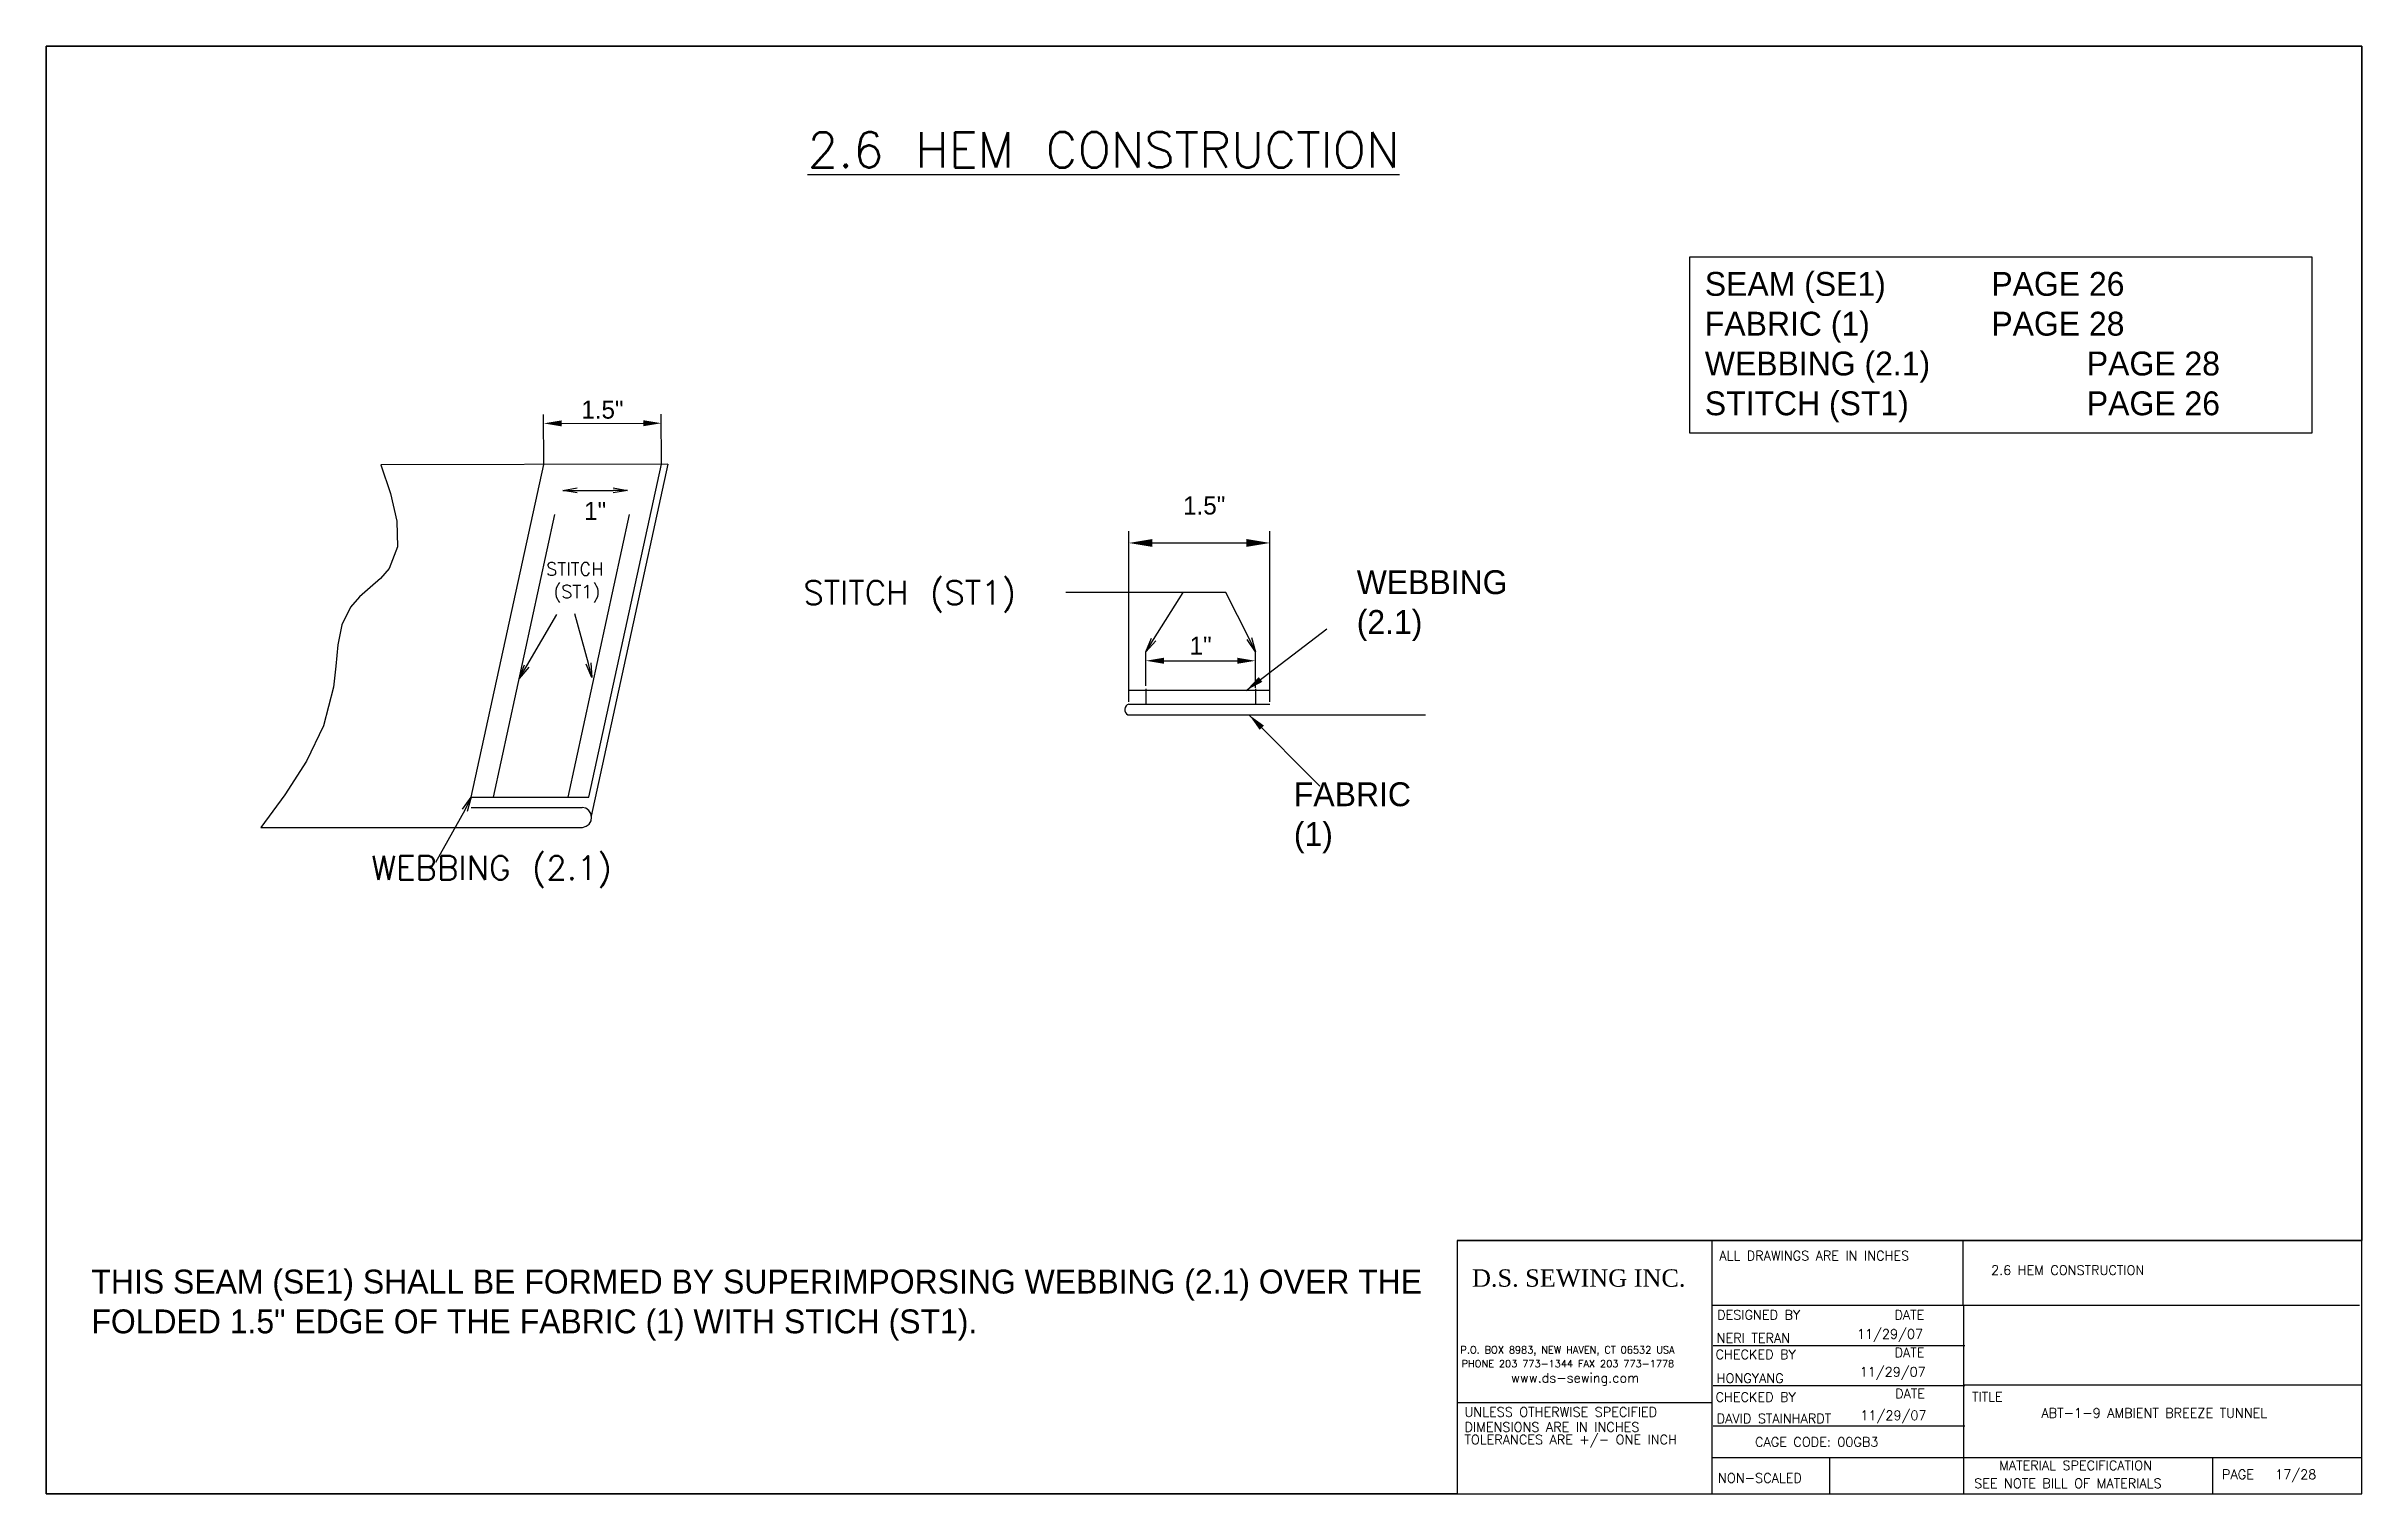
# Paper-space layout 'P17' of a CAD drawing. Header units: inches. Extents: x -62 to 16, y -1703 to 10.
# Drawn here: x 0 to 16, y 0 to 10 of the extents above.
# The model-space entities are those that its viewports show. They can reach past a viewport. Long polylines and large blocks are cut down to what shows.
import ezdxf

# ---------------------------------------------------------------- set-up
doc = ezdxf.new("R2010")
doc.units = ezdxf.units.IN
doc.header["$MEASUREMENT"] = 0
doc.linetypes.add('HIDDEN', pattern=[0.375, 0.25, -0.125])
for name, color, linetype in [('DIMENSION', 7, 'Continuous'), ('Object', 7, 'Continuous'), ('PEN1', 5, 'Continuous'), ('STECH', 7, 'HIDDEN'), ('TEXT', 7, 'Continuous'), ('Title Block', 7, 'Continuous'), ('Viewport', 7, 'Continuous')]:
    doc.layers.add(name, color=color, linetype=linetype)
doc.styles.add('Roman', font='romans')
doc.styles.add('style1', font='txt.shx')

# ---------------------------------------------------------------- blocks, each defined once
blk = doc.blocks.new('_OPEN')
at = {"color": 0, "linetype": 'ByBlock'}
for p, q in [((-1, 0.17), (0, 0)), ((0, 0), (-1, -0.17)), ((0, 0), (-1, 0))]:
    blk.add_line(p, q, dxfattribs=at)

msp = doc.modelspace()

# ---------------------------------------------------------------- linework, layer by layer
at = {"layer": 'DIMENSION'}
for p, q in [((8018.6581, -1067.86922), (7978.97682, -1067.93189)), ((7991.47773, -1113.8958), (8001.48532, -1067.89634)), ((8007.72922, -1113.8958), (8017.74239, -1067.87067)), ((8008.10071, -1116.52302), (8018.68578, -1067.86918)), ((8006.12378, -1071.48675), (8011.08798, -1071.48675)), ((8084.70627, -1098.50828), (8084.70627, -1093.77829)), ((8099.84572, -1098.75752), (8099.84572, -1093.77829)), ((8087.20627, -1095.02829), (8097.34572, -1095.02829)), ((7991.47072, -1115.28731), (8006.78953, -1115.28731)), ((7991.47773, -1113.8958), (8007.72922, -1113.8958)), ((7962.39252, -1118.05356), (8006.85577, -1118.05356))]:
    msp.add_line(p, q, dxfattribs=at)
msp.add_spline([(7978.97682, -1067.93189), (7980.11445, -1082.28979), (7974.78557, -1087.6144), (7972.44086, -1098.68961), (7962.39252, -1118.05356)], degree=3, dxfattribs=at)
for points in [[(8087.20627, -1094.61163), (8087.20627, -1095.44496), (8084.70627, -1095.02829)], [(8097.34572, -1094.61163), (8097.34572, -1095.44496), (8099.84572, -1095.02829)]]:
    msp.add_solid(points, dxfattribs=at)
at = {"layer": 'Object', "ltscale": 0.015}
msp.add_line((8082.23332, -1102.49436), (8123.35353, -1102.49436), dxfattribs=at)
at = {"layer": 'Object'}
msp.add_line((8082.35465, -1101.00534), (8101.85465, -1101.00534), dxfattribs=at)
for centre, radius, start, end in [((8082.59593, -1101.77445), 0.80607, 107.4174978, 243.2657212), ((8006.72161, -1116.67285), 1.38721, 275.5498863, 87.1938726)]:
    msp.add_arc(centre, radius, start, end, dxfattribs=at)
at = {"layer": 'PEN1'}
msp.add_line((8101.86069, -1099.13328), (8082.36069, -1099.13328), dxfattribs=at)
at = {"layer": 'STECH', "ltscale": 0.015}
for p, q in [((7994.53745, -1113.8958), (8004.54608, -1067.89151)), ((8004.84672, -1113.8958), (8014.8589, -1067.87522))]:
    msp.add_line(p, q, dxfattribs=at)
at = {"layer": 'STECH'}
for p, q in [((8084.70627, -1098.88978), (8084.70627, -1101.00534)), ((8099.84572, -1098.88978), (8099.84572, -1101.00534))]:
    msp.add_line(p, q, dxfattribs=at)
at = {"layer": 'TEXT'}
for p, q in [((8001.48532, -1067.89634), (8001.47439, -1060.97887)), ((8003.97636, -1062.22492), (8015.23344, -1062.20714)), ((8017.74239, -1067.87067), (8017.73146, -1060.95319)), ((8082.36069, -1100.71333), (8082.36069, -1077.12444)), ((8101.86069, -1100.71333), (8101.86069, -1077.12444)), ((8085.61069, -1078.74944), (8098.61069, -1078.74944)), ((8089.86562, -1085.57885), (8073.64572, -1085.57885)), ((8085.77971, -1092.09077), (8089.86562, -1085.57885)), ((8095.73848, -1085.6125), (8089.86562, -1085.57885)), ((8099.00691, -1091.9627), (8095.73848, -1085.6125)), ((7999.13528, -1095.74228), (8003.29981, -1088.6405)), ((8007.68823, -1095.40689), (8005.78988, -1088.52185)), ((8098.5683, -1099.13328), (8109.73984, -1090.62307)), ((8108.76308, -1112.36393), (8098.96053, -1102.49436)), ((7990.58786, -1115.68693), (7986.5355, -1122.88363))]:
    msp.add_line(p, q, dxfattribs=at)
for points in [[(8003.9757, -1061.80825), (8003.97702, -1062.64158), (8001.47637, -1062.22886)], [(8015.23278, -1061.79047), (8015.2341, -1062.6238), (8017.73344, -1062.20319)], [(8085.61069, -1079.2911), (8085.61069, -1078.20777), (8082.36069, -1078.74944)], [(8098.61069, -1079.2911), (8098.61069, -1078.20777), (8101.86069, -1078.74944)], [(8100.80656, -1097.94424), (8100.29994, -1097.2826), (8098.5683, -1099.13328)], [(8101.01789, -1103.97451), (8100.42663, -1104.56176), (8098.96053, -1102.49436)]]:
    msp.add_solid(points, dxfattribs=at)

# ---------------------------------------------------------------- block references
at = {"layer": 'DIMENSION', "xscale": 2, "yscale": 2, "zscale": 2, "rotation": 180}
msp.add_blockref('_OPEN', (8004.12378, -1071.48675), dxfattribs=at)
at = {"layer": 'DIMENSION', "xscale": 2, "yscale": 2, "zscale": 2}
msp.add_blockref('_OPEN', (8013.08798, -1071.48675), dxfattribs=at)
at = {"layer": 'TEXT', "yscale": 2, "zscale": 2}
for p, xscale, rotation in [((8084.70627, -1093.77829), 2.000000000000164, 237.5392716084963), ((8099.84572, -1093.77829), 1.99999999999996, 294.7970851863379), ((7998.11293, -1097.46124), 2.000000000000045, 239.2579103211373), ((8008.13735, -1097.35581), 2.000000000000104, 282.976933005789), ((7991.47773, -1113.8958), 1.999999999999991, 63.5809080993745)]:
    msp.add_blockref('_OPEN', p, dxfattribs=dict(at, xscale=xscale, rotation=rotation))

# ---------------------------------------------------------------- texts
at = {"layer": 'DIMENSION', "char_height": 2.5, "attachment_point": 5}
for insert in [(8008.59822, -1074.31832), (8092.27599, -1092.94496)]:
    msp.add_mtext('1"', dxfattribs=dict(at, insert=insert))
at = {"layer": 'DIMENSION', "linetype": 'Continuous', "char_height": 3.3, "attachment_point": 1}
for s, insert, width in [('\\PWEBBING (2.1)', (8113.85029, -1077.01857), 12.4869507), ('FABRIC (1)', (8105.16048, -1111.82514), 15.2229492)]:
    msp.add_mtext(s, dxfattribs=dict(at, insert=insert, width=width))
at = {"layer": 'TEXT', "ltscale": 0.015, "style": 'style1'}
for s, height, p in [('STITCH', 1.791136, (8001.83242, -1083.24861)), ('(ST1)', 1.791136, (8002.84634, -1086.36094)), ('STITCH (ST1)', 3.3, (8037.36082, -1087.27155)), ('WEBBING (2.1)', 3.3, (7977.68401, -1125.2887))]:
    msp.add_text(s, height=height, dxfattribs=at).set_placement(p)
at = {"layer": 'TEXT', "char_height": 3.3, "attachment_point": 1}
for s, insert, width in [('\\pt58.9526;{\\Ftxt.shx|c1;\\C0; \\H1.212x;             \\Ftxt.shx|c0;\\H1.225x;\\L2.6 HEM CONSTRUCTION\\H0.8163x;\\l  }', (7988.67113, -1021.96914), 200.7927946), ('SEAM (SE1)^I^IPAGE 26\\PFABRIC (1)^I ^IPAGE 28\\PWEBBING (2.1)^I^IPAGE 28\\PSTITCH (ST1)^I^IPAGE 26', (8161.9581, -1041.30118), 210.3834797), ('\\pt58.9526;{\\H1x;\\C0;THIS SEAM (SE1) SHALL BE FORMED BY SUPERIMPORSING WEBBING (2.1) OVER THE FOLDED 1.5" EDGE OF THE FABRIC (1) WITH STICH (ST1).  \\C256;}', (7938.97137, -1179.16441), 184.1531673)]:
    msp.add_mtext(s, dxfattribs=dict(at, insert=insert, width=width))
at = {"layer": 'TEXT', "insert": (8009.60194, -1060.34103), "char_height": 2.5, "attachment_point": 5, "rotation": 0.0904841}
msp.add_mtext('1.5"', dxfattribs=at)
at = {"layer": 'TEXT', "insert": (8092.77302, -1073.58755), "char_height": 2.5, "attachment_point": 5}
msp.add_mtext('1.5"', dxfattribs=at)

psp = doc.layouts.new('P17')

# ---------------------------------------------------------------- linework, layer by layer
at = {"layer": 'TEXT'}
psp.add_lwpolyline([(11.357, 8.545), (15.655, 8.545), (15.655, 7.328), (11.357, 7.328)], close=True, dxfattribs=at)
at = {"layer": 'Title Block'}
for p, q in [((16, 10), (0, 10)), ((0, 10), (0, 0)), ((16, 0), (16, 10)), ((9.75, 1.75), (16, 1.75)), ((11.511, 1.302), (11.511, 1.75)), ((13.245, 1.302), (13.245, 1.75)), ((11.511, 1.302), (11.75, 1.302)), ((11.511, 0), (11.511, 1.302)), ((11.75, 1.302), (13.25, 1.302)), ((13.25, 1.302), (13.707, 1.302)), ((13.25, 0), (13.25, 1.302)), ((13.692, 1.302), (15.984, 1.302)), ((11.518, 1.024), (13.257, 1.024)), ((11.75, 1.024), (13.25, 1.024)), ((11.518, 0.747), (13.257, 0.747)), ((11.75, 0.747), (13.25, 0.747)), ((13.25, 0.752), (16, 0.752)), ((9.75, 0.63), (11.511, 0.63)), ((11.518, 0.469), (13.257, 0.469)), ((11.511, 0.25), (16, 0.25)), ((12.325, 0), (12.325, 0.25)), ((14.971, 0), (14.971, 0.25)), ((0, 0), (16, 0)), ((0, 0), (16, 0))]:
    psp.add_line(p, q, dxfattribs=at)
at = {"layer": 'Viewport'}
psp.add_lwpolyline([(0, 10), (9.88, 10), (9.88, 10), (16, 10), (16, 1.75), (9.75, 1.75), (9.75, 0), (0, 0)], close=True, dxfattribs=at)

# ---------------------------------------------------------------- texts
at = {"layer": 'TEXT', "ltscale": 0.015, "insert": (9.852, 1.55), "char_height": 0.12, "width": 1.77851, "attachment_point": 1, "style": 'style1'}
psp.add_mtext('{\\fTimes New Roman|b0|i0|c0|p18;D.S. SEWING INC.}', dxfattribs=at)
at = {"layer": 'Title Block', "style": 'Roman'}
for s, height, p in [('ALL DRAWINGS ARE IN INCHES', 0.065, (11.561, 1.612)), ('2.6 HEM CONSTRUCTION ', 0.065, (13.439, 1.512)), ('DESIGNED BY', 0.065, (11.546, 1.203)), ('11/29/07', 0.065, (12.512, 1.071)), ('DATE', 0.065, (12.771, 1.203)), ('P.O. BOX 8983, NEW HAVEN, CT 06532 USA', 0.0494, (9.772, 0.969)), ('CHECKED BY', 0.065, (11.535, 0.93)), ('NERI TERAN', 0.065, (11.543, 1.043)), ('DATE', 0.065, (12.772, 0.943)), ('PHONE 203 773-1344 FAX 203 773-1778', 0.0494, (9.78, 0.873)), ('www.ds-sewing.com', 0.065, (10.122, 0.768)), ('HONGYANG', 0.065, (11.543, 0.765)), ('11/29/07', 0.065, (12.531, 0.809)), ('CHECKED BY', 0.065, (11.535, 0.635)), ('DATE', 0.065, (12.776, 0.659)), ('TITLE', 0.065, (13.307, 0.637)), ('UNLESS OTHERWISE SPECIFIED', 0.065, (9.8, 0.532)), ('DIMENSIONS ARE IN INCHES', 0.065, (9.8, 0.428)), ('DAVID STAINHARDT', 0.065, (11.543, 0.487)), ('11/29/07', 0.065, (12.536, 0.509)), ('ABT-1-9 AMBIENT BREEZE TUNNEL', 0.065, (13.787, 0.525)), ('TOLERANCES ARE +/- ONE INCH', 0.065, (9.8, 0.341)), ('CAGE CODE: 00GB3', 0.065, (11.808, 0.325)), ('MATERIAL SPECIFICATION', 0.065, (13.495, 0.163)), ('PAGE', 0.065, (15.035, 0.101)), ('17/28', 0.065, (15.402, 0.101)), ('NON-SCALED', 0.065, (11.552, 0.076)), ('SEE NOTE BILL OF MATERIALS', 0.065, (13.322, 0.039))]:
    psp.add_text(s, height=height, dxfattribs=at).set_placement(p)

# ---------------------------------------------------------------- viewports
at = {"layer": 'Viewport'}
vp = psp.add_viewport(center=(8, 5), size=(16, 10), view_center_point=(8092.74163, -1110.123), view_height=200.0000126, dxfattribs=at)
vp.dxf.flags = 0x10000  # cut along an outline
vp.dxf.clipping_boundary_handle = psp.add_lwpolyline([(0, 10), (9.88, 10), (9.88, 10), (16, 10), (16, 1.75), (9.75, 1.75), (9.75, 0), (0, 0)], format="xyb", close=True, dxfattribs={"invisible": 1}).dxf.handle

doc.saveas('drawing.dxf')
